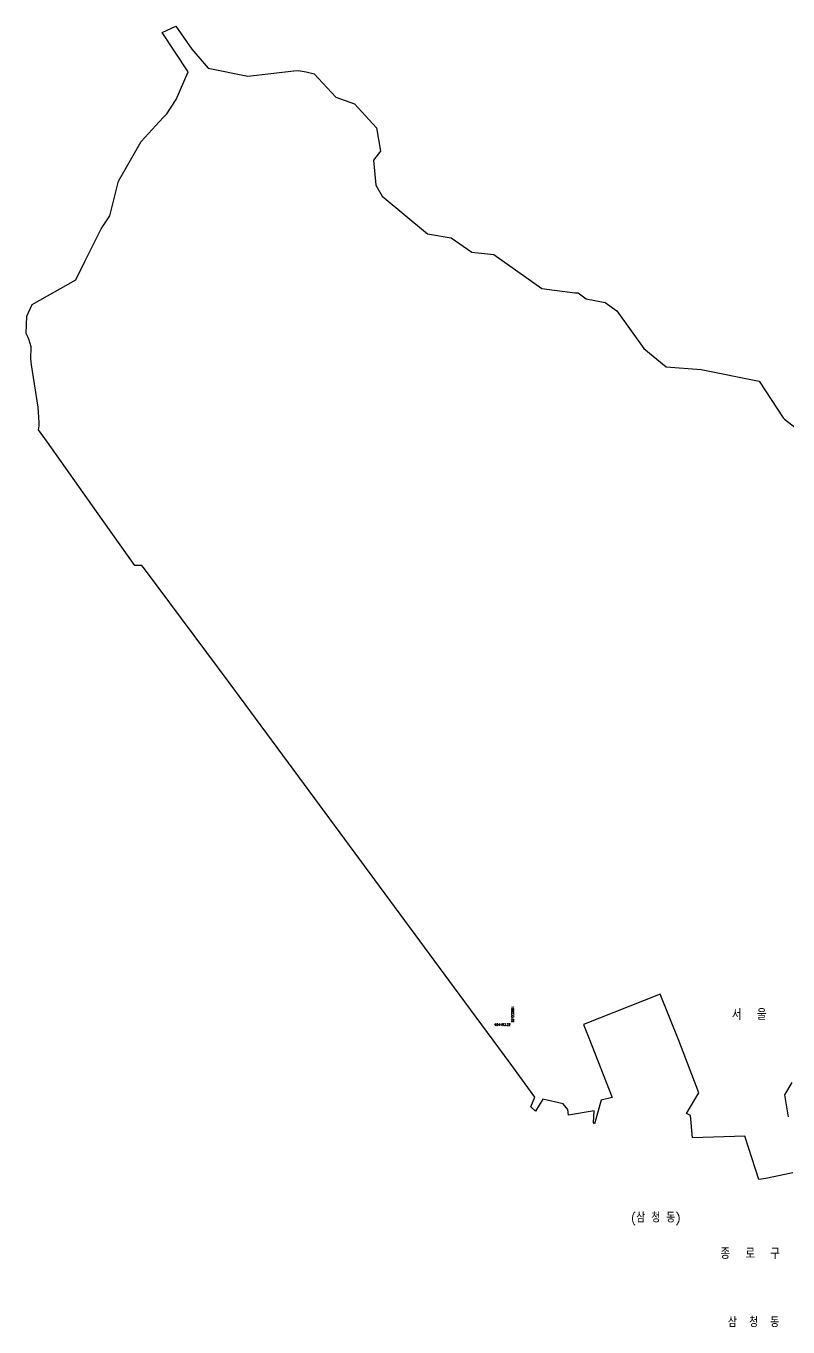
# Model space of a CAD drawing. Header units: feet. Extents: x 197796 to 199821, y 552499 to 555392.
# Drawn here: x 197796 to 198482, y 554220 to 555392 of the extents above; entities that cross this region are included whole.
import ezdxf
from ezdxf.enums import TextEntityAlignment as Align

# ---------------------------------------------------------------- set-up
doc = ezdxf.new("R2010")
doc.units = ezdxf.units.FT
doc.header["$MEASUREMENT"] = 0
for name, color, linetype in [('wipco_지적', 20, 'CONTINUOUS'), ('ZC251', 7, 'CONTINUOUS'), ('ZC252', 7, 'CONTINUOUS'), ('ZC601', 7, 'CONTINUOUS')]:
    doc.layers.add(name, color=color, linetype=linetype)
doc.styles.add('NGSW', font='ROMANS.shx', dxfattribs={"bigfont": 'NGSW.shx'})

msp = doc.modelspace()

# ---------------------------------------------------------------- linework, layer by layer
at = {"layer": 'wipco_지적', "color": 20}
for points in [[(198486.85, 554358.75), (198462.52, 554353.47), (198456.2, 554352.55), (198443.55, 554391.83), (198396.53, 554390.14), (198394.65, 554410.43), (198391.04, 554412.06), (198402.32, 554430.83), (198384.26, 554477.76), (198367.49, 554519.77), (198298.29, 554492.24), (198303.08, 554480.26), (198324.06, 554426.68), (198314.38, 554424.18), (198308.28, 554402.89), (198307.21, 554404.12), (198307.8, 554414.41), (198284.95, 554410.67), (198284.36, 554415.84), (198280.14, 554420.75), (198261.71, 554424.96), (198255.09, 554414.22), (198251.05, 554418.07), (198254.52, 554426.83), (198232.16, 554457.49), (198191.44, 554512.82), (198056.38, 554695.96), (197979.26, 554800.25), (197959.25, 554827.53), (197903, 554902.81), (197900.66, 554905.76), (197894.38, 554905.76), (197859.91, 554954.45), (197815.76, 555016.87), (197807.66, 555028.01), (197808.04, 555031.53), (197808.3, 555034.75), (197807.24, 555048.3), (197802.05, 555080.83), (197801.33, 555086.53), (197800.52, 555091.96), (197801.01, 555102.66), (197799.99, 555105.76), (197799.01, 555108.73), (197798.38, 555111.17), (197796.33, 555114.94), (197796.91, 555130.4), (197801.72, 555140.99), (197841.08, 555163.11), (197849.41, 555179.54), (197853.65, 555188.52), (197863.89, 555208.97), (197871.72, 555220.73), (197879.46, 555252.17), (197899.89, 555287.71), (197919.73, 555309.32), (197923.03, 555312.73), (197931.53, 555325.72), (197942.46, 555350.62), (197918.87, 555385.87), (197931.14, 555391.79), (197945.67, 555370.8), (197960.49, 555353.7), (197996.04, 555346.71), (198037.39, 555351.49), (198041.42, 555351.6), (198048.57, 555350.52), (198055.72, 555348.58), (198075.38, 555327.6), (198092.13, 555321.71), (198112.04, 555300.19), (198115.54, 555279), (198109.08, 555271), (198111.39, 555248.52), (198117, 555238.54), (198157.83, 555204.6), (198179.1, 555200.98), (198197.77, 555188.01), (198217.66, 555186.01), (198260.71, 555155.41), (198290.52, 555151.42), (198293.48, 555151.31), (198300.72, 555146.02), (198317.92, 555142.85), (198328.24, 555135.33), (198352.62, 555101.28), (198372.83, 555084.72), (198404.3, 555082.49), (198456.57, 555071.84), (198478.2, 555038.86), (198479.38, 555037.63), (198495.29, 555025.28)], [(198485.96, 554440.02), (198479.19, 554428.92), (198482.73, 554409.21)]]:
    msp.add_lwpolyline(points, dxfattribs=at)

# ---------------------------------------------------------------- texts
at = {"layer": 'ZC251', "style": 'NGSW'}
for s, height, p in [('종  로  구', 10, (198421.64, 554281.11)), ('삼  청  동', 8, (198428.39, 554219.79))]:
    msp.add_text(s, height=height, dxfattribs=at).set_placement(p)
at = {"layer": 'ZC252', "style": 'NGSW'}
msp.add_text('(삼 청 동)', height=8, dxfattribs=at).set_placement((198340.95, 554314.09))
at = {"layer": 'ZC601', "style": 'NGSW'}
msp.add_text('198233.62', height=2, rotation=270, dxfattribs=at).set_placement((198233.62, 554494.22), align=Align.RIGHT)
msp.add_text('서  울', height=10, dxfattribs=at).set_placement((198431.92, 554496.43))
msp.add_text('454493.22', height=2, dxfattribs=at).set_placement((198232.62, 554491.22), align=Align.RIGHT)

doc.saveas('drawing.dxf')
